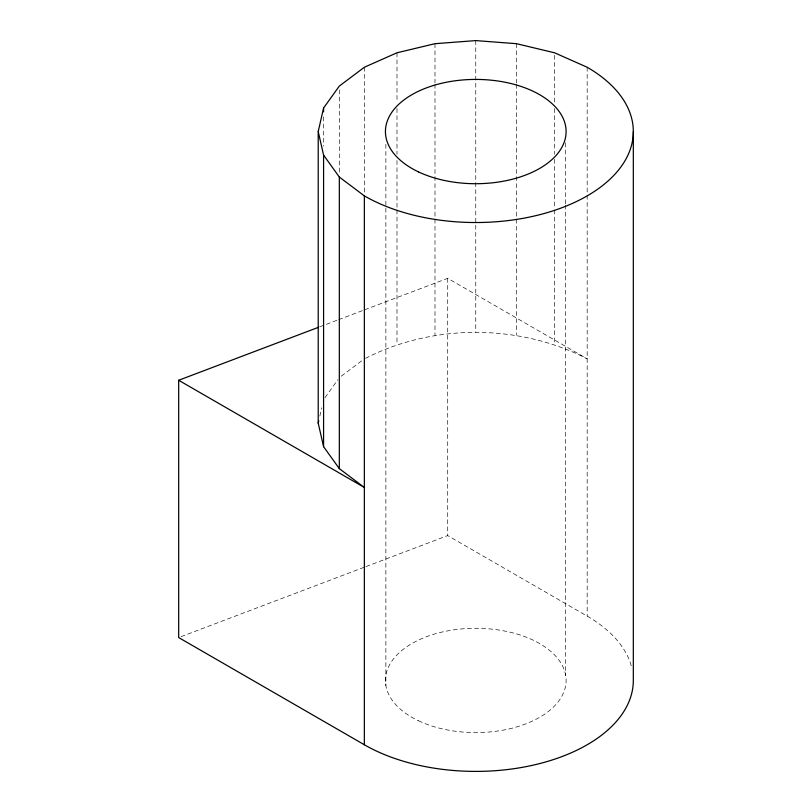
<?xml version="1.0" encoding="UTF-8"?>
<svg xmlns="http://www.w3.org/2000/svg" width="812" height="812" viewBox="0 0 812 812"><rect width="100%" height="100%" fill="white"/><g stroke="black" fill="none" stroke-linecap="round" stroke-linejoin="round"><path stroke-width="0.61" stroke-dasharray="4.06 3.04" d="M319.827 416.089L321.704 407.847M325.013 397.616L337.893 379.661M341.324 376.159L362.355 360.335M365.481 358.336C433.72 323.48 519.061 323.785 587.177 358.833L447.716 278.323L363.573 310.204M319.715 326.83L337.498 320.09M338.685 319.644L362.385 310.661M181.056 636.659L364.761 567.04M365.938 566.593L447.716 535.605L587.177 616.115A157.558 90.964 0 0 1 631.381 666.195M587.177 67.244L587.177 194.017M587.177 195.286L587.177 616.115M565.659 142.912L565.659 203.761M565.659 205.03L565.659 675.31M554.545 55.317L554.545 103.5M554.545 108.564L554.545 154.209M554.545 159.284L554.545 208.725M554.545 209.993L554.545 344.379M516.544 43.696L516.544 82.997M516.544 84.265L516.544 335.285M475.771 40.6L475.771 181.32M475.771 182.588L475.771 332.189M447.716 278.323L447.716 535.605M434.988 43.696L434.988 82.997M434.988 84.265L434.988 335.285M396.987 52.79L396.987 102.231M396.987 108.564L396.987 154.209M396.987 160.553L396.987 208.725M396.987 209.993L396.987 344.379M385.873 144.292L385.873 685.561M364.355 67.244L364.355 192.748M339.325 89.888L339.325 173.555M323.582 116.898L323.582 146.048M418.484 720.762A90.335 52.151 0 0 0 564.898 688.921A90.335 52.151 0 0 0 443.92 631.634A90.335 52.151 0 0 0 418.484 720.762"/><path stroke-width="1.22" d="M318.213 131.564L323.582 108.016L339.325 86.082L364.355 67.244L396.987 52.79L434.988 43.696L475.771 40.6L516.544 43.696L554.545 52.79L587.177 67.244A157.558 90.964 0 0 1 587.177 195.885A157.558 90.964 0 0 1 364.355 195.885L339.325 177.046L323.582 155.102L318.213 131.564L318.213 423.153L323.582 446.691L339.325 468.636L364.355 487.474L178.681 380.27L178.681 637.562L364.355 744.756A157.558 90.964 0 0 0 536.062 764.478A157.558 90.964 0 0 0 633.319 680.436L633.319 131.564M318.213 423.153L318.751 420.799M178.681 380.27L318.537 327.277M364.355 195.885L364.355 744.756M339.325 177.046L339.325 468.636M323.582 108.016L323.582 111.823M323.582 155.102L323.582 446.691M418.484 171.89A90.335 52.151 0 0 0 564.898 140.04A90.335 52.151 0 0 0 443.92 82.763A90.335 52.151 0 0 0 418.484 171.89"/></g></svg>
